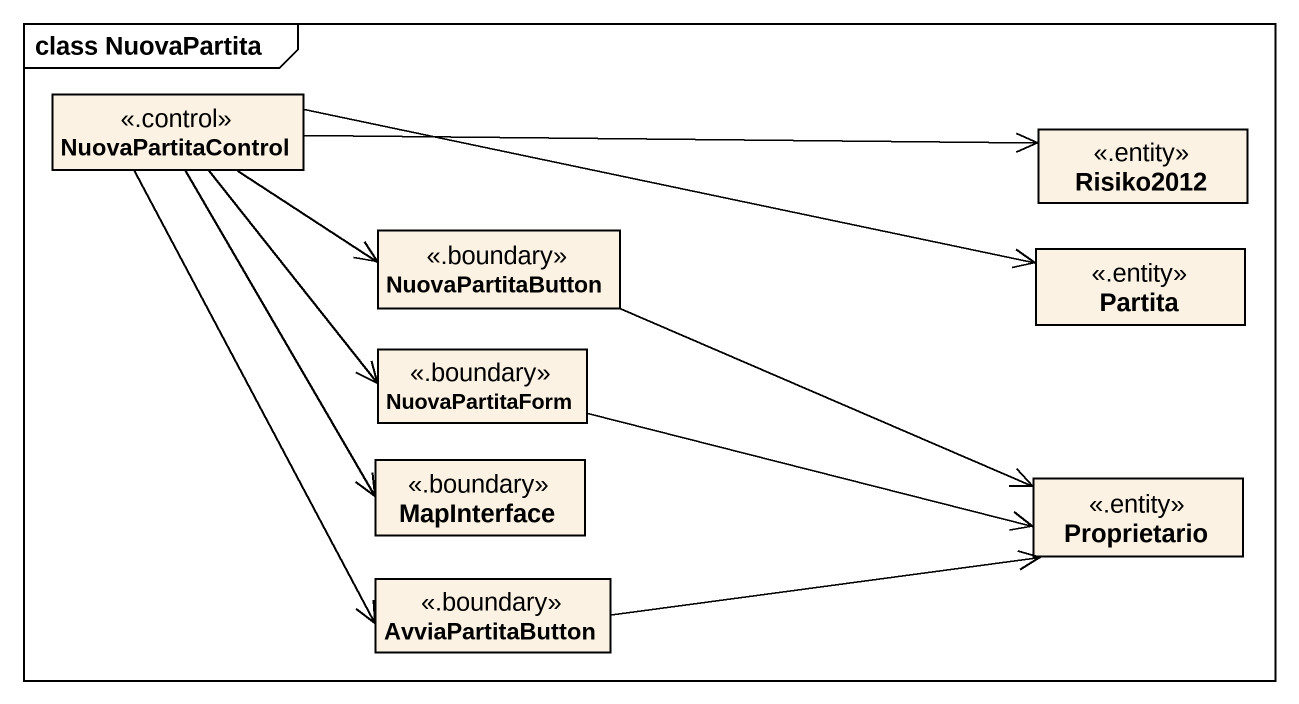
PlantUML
@startuml
mainframe class NuovaPartita
hide circle
hide empty members
class NuovaPartitaControl <<.control>>
class Risiko2012 <<.entity>>
class NuovaPartitaButton <<.boundary>>
class Partita <<.entity>>
class NuovaPartitaForm <<.boundary>>
class MapInterface <<.boundary>>
class Proprietario <<.entity>>
class AvviaPartitaButton <<.boundary>>
NuovaPartitaControl -right-> Risiko2012
NuovaPartitaControl -right-> NuovaPartitaButton
NuovaPartitaControl -right-> Partita
NuovaPartitaControl --> NuovaPartitaForm
NuovaPartitaControl --> MapInterface
NuovaPartitaControl --> AvviaPartitaButton
NuovaPartitaButton -right-> Proprietario
NuovaPartitaForm -right-> Proprietario
AvviaPartitaButton -right-> Proprietario
@enduml
